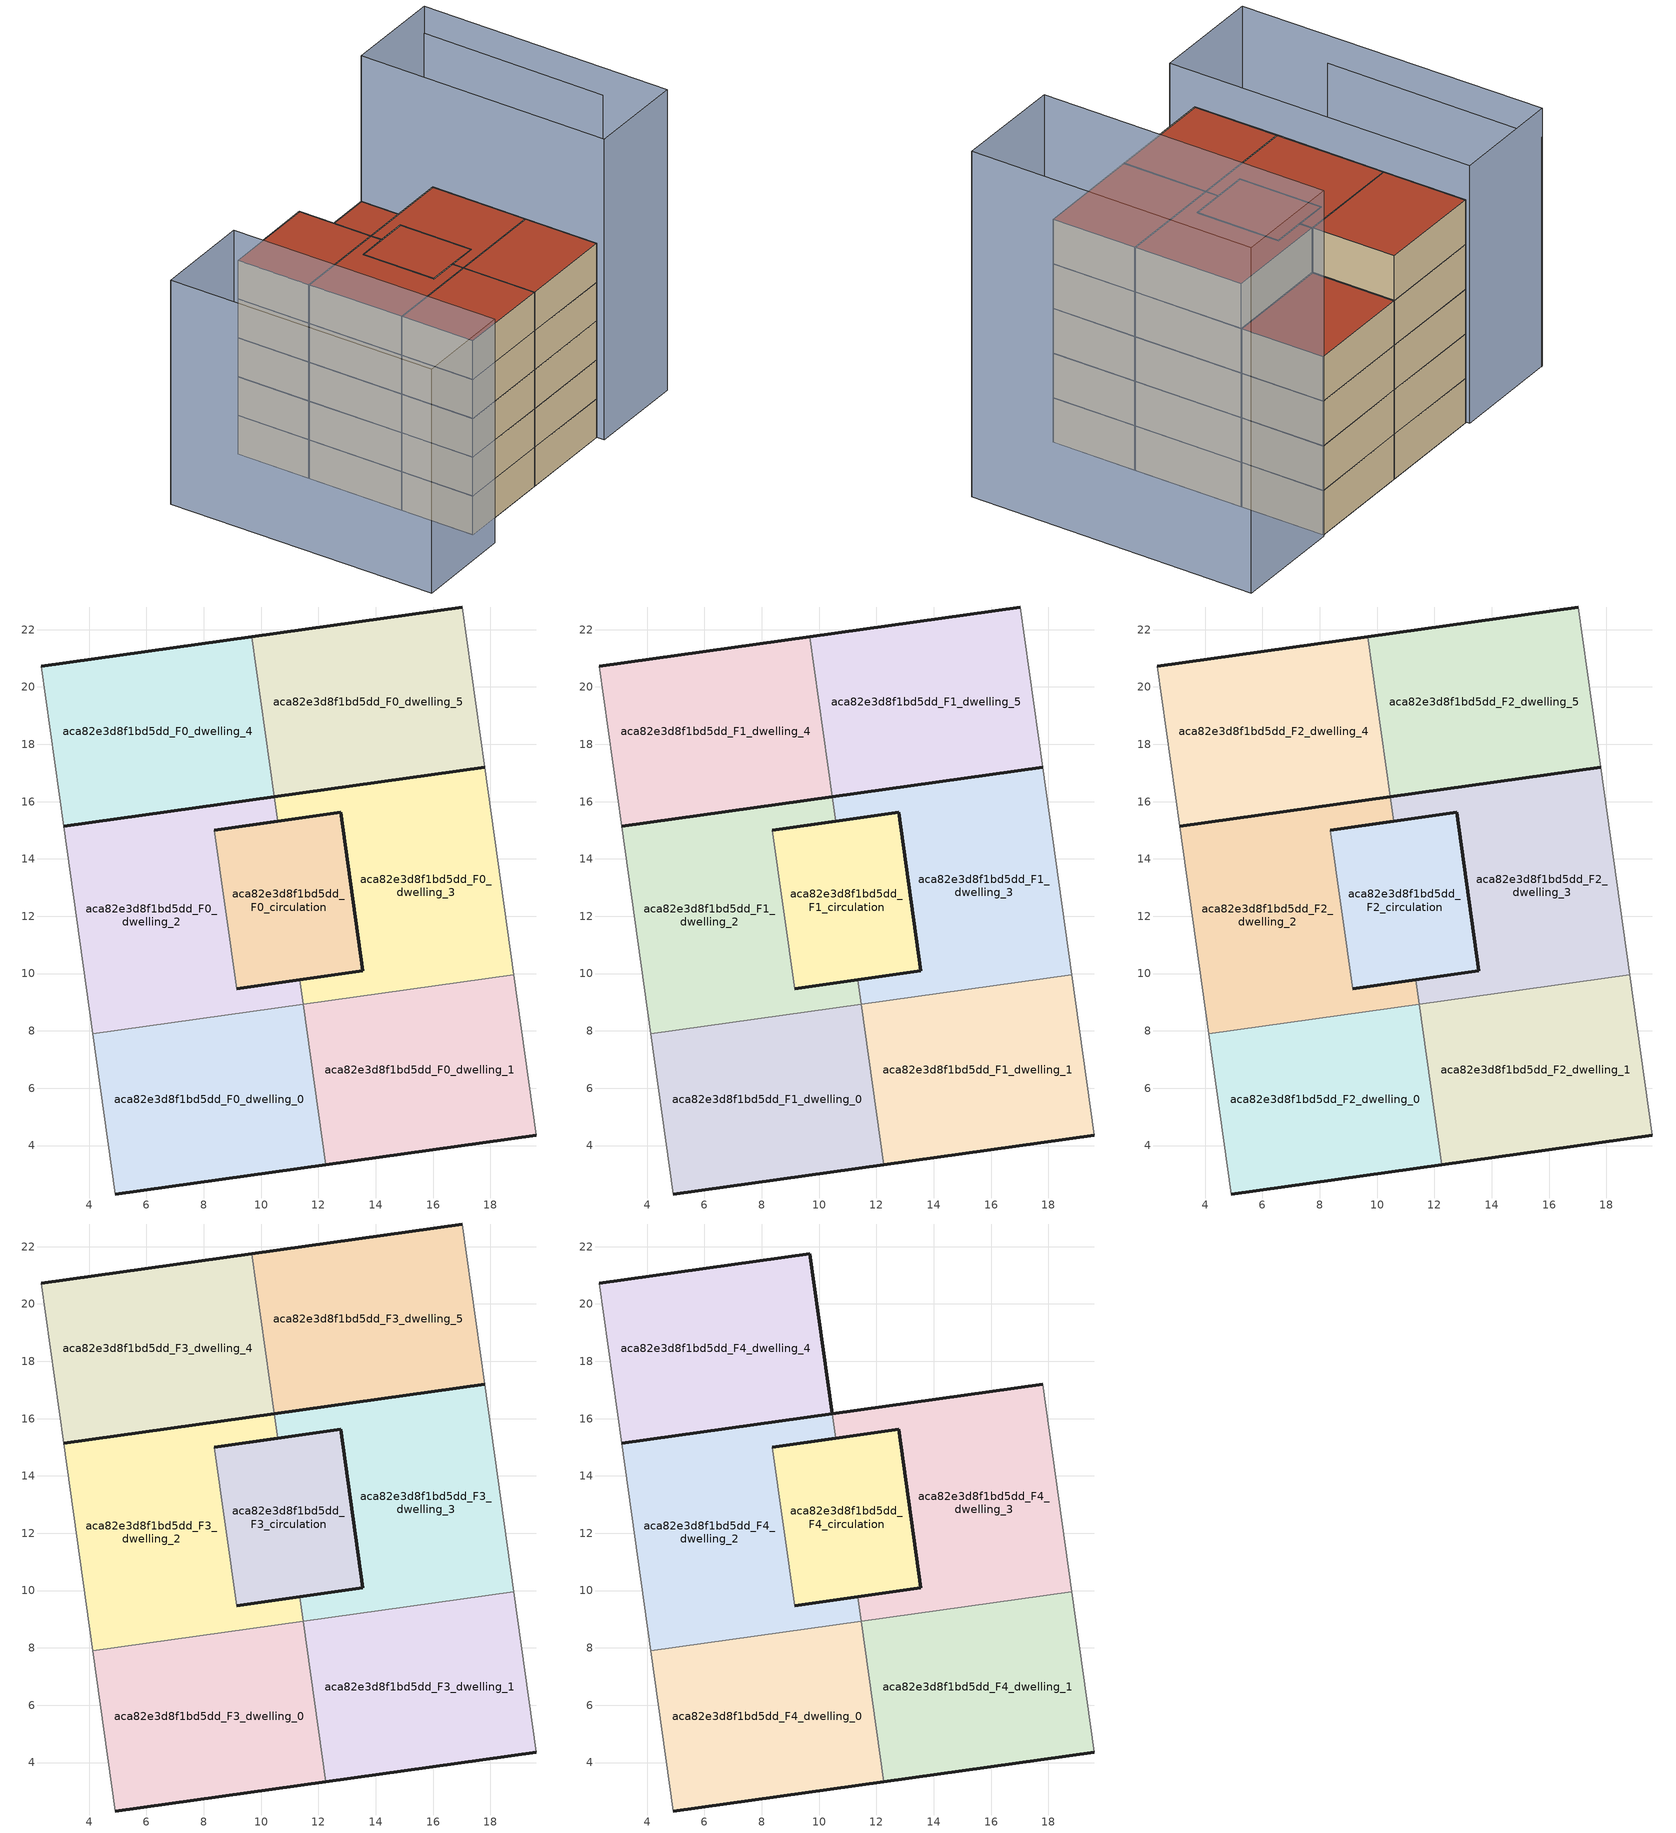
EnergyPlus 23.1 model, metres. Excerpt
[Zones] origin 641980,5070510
aca82e3d8f1bd5dd_F0_dwelling_0
 floor ground (EU_floor_Construction): 12.26,3.34 11.47,8.93 4.13,7.9 4.91,2.31 z0
 wall outside (EU_wall_Construction): 12.26,3.34 4.91,2.31 z0:3
 wall adiabatic (EU_wall_Construction): 4.91,2.31 4.13,7.9 z0:3
 wall to aca82e3d8f1bd5dd_F0_dwelling_2 (EU_wall_Construction): 4.13,7.9 11.47,8.93 z0:3
 wall to aca82e3d8f1bd5dd_F0_dwelling_1 (EU_wall_Construction): 11.47,8.93 12.26,3.34 z0:3
aca82e3d8f1bd5dd_F0_dwelling_1
 floor ground (EU_floor_Construction): 19.6,4.37 18.82,9.96 11.47,8.93 12.26,3.34 z0
 wall outside (EU_wall_Construction): 19.6,4.37 12.26,3.34 z0:3
 wall adiabatic (EU_wall_Construction): 18.82,9.96 19.6,4.37 z0:3
 wall to aca82e3d8f1bd5dd_F0_dwelling_3 (EU_wall_Construction): 11.47,8.93 18.82,9.96 z0:3
aca82e3d8f1bd5dd_F0_dwelling_2
 floor ground (EU_floor_Construction): 11.47,8.93 11.35,9.79 9.15,9.48 8.38,15 10.58,15.31 10.46,16.17 3.11,15.14 4.13,7.9 z0
 wall outside (EU_wall_Construction): 3.11,15.14 10.46,16.17 / 10.58,15.31 8.38,15 / 9.15,9.48 11.35,9.79 z0:3
 wall adiabatic (EU_wall_Construction): 4.13,7.9 3.11,15.14 z0:3
 wall to aca82e3d8f1bd5dd_F0_dwelling_3 (EU_wall_Construction): 10.46,16.17 10.58,15.31 / 11.35,9.79 11.47,8.93 z0:3
 wall to aca82e3d8f1bd5dd_F0_circulation (EU_wall_Construction): 8.37,15 9.15,9.48 z0:3
aca82e3d8f1bd5dd_F0_dwelling_3
 floor ground (EU_floor_Construction): 18.82,9.96 17.8,17.2 10.46,16.17 10.58,15.31 12.78,15.62 13.56,10.1 11.35,9.79 11.47,8.93 z0
 wall outside (EU_wall_Construction): 11.35,9.79 13.56,10.1 12.78,15.62 10.58,15.31 / 10.46,16.17 17.8,17.2 z0:3
 wall adiabatic (EU_wall_Construction): 17.8,17.2 18.82,9.96 z0:3
aca82e3d8f1bd5dd_F0_dwelling_4
 floor ground (EU_floor_Construction): 10.46,16.17 9.68,21.76 2.33,20.73 3.11,15.14 z0
 wall outside (EU_wall_Construction): 2.33,20.73 9.68,21.76 / 10.46,16.17 3.11,15.14 z0:3
 wall adiabatic (EU_wall_Construction): 3.11,15.14 2.33,20.73 z0:3
 wall to aca82e3d8f1bd5dd_F0_dwelling_5 (EU_wall_Construction): 9.68,21.76 10.46,16.17 z0:3
aca82e3d8f1bd5dd_F0_dwelling_5
 floor ground (EU_floor_Construction): 17.8,17.2 17.02,22.79 9.68,21.76 10.46,16.17 z0
 wall outside (EU_wall_Construction): 9.68,21.76 17.02,22.79 / 17.8,17.2 10.46,16.17 z0:3
 wall adiabatic (EU_wall_Construction): 17.02,22.79 17.8,17.2 z0:3
aca82e3d8f1bd5dd_F0_circulation
 floor ground (EU_floor_Construction): 13.56,10.1 12.78,15.62 8.38,15 9.15,9.48 z0
 wall outside (EU_wall_Construction): 8.38,15 12.78,15.62 13.56,10.1 9.15,9.48 z0:3
aca82e3d8f1bd5dd_F1_dwelling_0
 floor to aca82e3d8f1bd5dd_F0_dwelling_0 (EU_floor_Construction): 12.26,3.34 11.47,8.93 4.13,7.9 4.91,2.31 z3
 wall outside (EU_wall_Construction): 12.26,3.34 4.91,2.31 z3:6
 wall adiabatic (EU_wall_Construction): 4.91,2.31 4.13,7.9 z3:6
 wall to aca82e3d8f1bd5dd_F1_dwelling_2 (EU_wall_Construction): 4.13,7.9 11.47,8.93 z3:6
 wall to aca82e3d8f1bd5dd_F1_dwelling_1 (EU_wall_Construction): 11.47,8.93 12.26,3.34 z3:6
aca82e3d8f1bd5dd_F1_dwelling_1
 floor to aca82e3d8f1bd5dd_F0_dwelling_1 (EU_floor_Construction): 19.6,4.37 18.82,9.96 11.47,8.93 12.26,3.34 z3
 wall outside (EU_wall_Construction): 19.6,4.37 12.26,3.34 z3:6
 wall adiabatic (EU_wall_Construction): 18.82,9.96 19.6,4.37 z3:6
 wall to aca82e3d8f1bd5dd_F1_dwelling_3 (EU_wall_Construction): 11.47,8.93 18.82,9.96 z3:6
aca82e3d8f1bd5dd_F1_dwelling_2
 floor to aca82e3d8f1bd5dd_F0_dwelling_2 (EU_floor_Construction): 11.47,8.93 11.35,9.79 9.15,9.48 8.38,15 10.58,15.31 10.46,16.17 3.11,15.14 4.13,7.9 z3
 wall outside (EU_wall_Construction): 3.11,15.14 10.46,16.17 / 10.58,15.31 8.38,15 / 9.15,9.48 11.35,9.79 z3:6
 wall adiabatic (EU_wall_Construction): 4.13,7.9 3.11,15.14 z3:6
 wall to aca82e3d8f1bd5dd_F1_dwelling_3 (EU_wall_Construction): 10.46,16.17 10.58,15.31 / 11.35,9.79 11.47,8.93 z3:6
 wall to aca82e3d8f1bd5dd_F1_circulation (EU_wall_Construction): 8.37,15 9.15,9.48 z3:6
aca82e3d8f1bd5dd_F1_dwelling_3
 floor to aca82e3d8f1bd5dd_F0_dwelling_3 (EU_floor_Construction): 18.82,9.96 17.8,17.2 10.46,16.17 10.58,15.31 12.78,15.62 13.56,10.1 11.35,9.79 11.47,8.93 z3
 wall outside (EU_wall_Construction): 11.35,9.79 13.56,10.1 12.78,15.62 10.58,15.31 / 10.46,16.17 17.8,17.2 z3:6
 wall adiabatic (EU_wall_Construction): 17.8,17.2 18.82,9.96 z3:6
aca82e3d8f1bd5dd_F1_dwelling_4
 floor to aca82e3d8f1bd5dd_F0_dwelling_4 (EU_floor_Construction): 10.46,16.17 9.67,21.76 2.33,20.73 3.11,15.14 z3
 wall outside (EU_wall_Construction): 2.33,20.73 9.68,21.76 / 10.46,16.17 3.11,15.14 z3:6
 wall adiabatic (EU_wall_Construction): 3.11,15.14 2.33,20.73 z3:6
 wall to aca82e3d8f1bd5dd_F1_dwelling_5 (EU_wall_Construction): 9.68,21.76 10.46,16.17 z3:6
aca82e3d8f1bd5dd_F1_dwelling_5
 floor to aca82e3d8f1bd5dd_F0_dwelling_5 (EU_floor_Construction): 17.8,17.2 17.02,22.79 9.67,21.76 10.46,16.17 z3
 wall outside (EU_wall_Construction): 9.68,21.76 17.02,22.79 / 17.8,17.2 10.46,16.17 z3:6
 wall adiabatic (EU_wall_Construction): 17.02,22.79 17.8,17.2 z3:6
aca82e3d8f1bd5dd_F1_circulation
 floor to aca82e3d8f1bd5dd_F0_circulation (EU_floor_Construction): 13.56,10.1 12.78,15.62 8.38,15 9.15,9.48 z3
 wall outside (EU_wall_Construction): 8.38,15 12.78,15.62 13.56,10.1 9.15,9.48 z3:6
aca82e3d8f1bd5dd_F2_dwelling_0
 floor to aca82e3d8f1bd5dd_F1_dwelling_0 (EU_floor_Construction): 12.26,3.34 11.47,8.93 4.13,7.9 4.91,2.31 z6
 wall outside (EU_wall_Construction): 12.26,3.34 4.91,2.31 z6:9
 wall adiabatic (EU_wall_Construction): 4.91,2.31 4.13,7.9 z6:9
 wall to aca82e3d8f1bd5dd_F2_dwelling_2 (EU_wall_Construction): 4.13,7.9 11.47,8.93 z6:9
 wall to aca82e3d8f1bd5dd_F2_dwelling_1 (EU_wall_Construction): 11.47,8.93 12.26,3.34 z6:9
aca82e3d8f1bd5dd_F2_dwelling_1
 floor to aca82e3d8f1bd5dd_F1_dwelling_1 (EU_floor_Construction): 19.6,4.37 18.82,9.96 11.47,8.93 12.26,3.34 z6
 wall outside (EU_wall_Construction): 19.6,4.37 12.26,3.34 z6:9
 wall adiabatic (EU_wall_Construction): 18.82,9.96 19.6,4.37 z6:9
 wall to aca82e3d8f1bd5dd_F2_dwelling_3 (EU_wall_Construction): 11.47,8.93 18.82,9.96 z6:9
aca82e3d8f1bd5dd_F2_dwelling_2
 floor to aca82e3d8f1bd5dd_F1_dwelling_2 (EU_floor_Construction): 11.47,8.93 11.35,9.79 9.15,9.48 8.38,15 10.58,15.31 10.46,16.17 3.11,15.14 4.13,7.9 z6
 wall outside (EU_wall_Construction): 3.11,15.14 10.46,16.17 / 10.58,15.31 8.38,15 / 9.15,9.48 11.35,9.79 z6:9
 wall adiabatic (EU_wall_Construction): 4.13,7.9 3.11,15.14 z6:9
 wall to aca82e3d8f1bd5dd_F2_dwelling_3 (EU_wall_Construction): 10.46,16.17 10.58,15.31 / 11.35,9.79 11.47,8.93 z6:9
 wall to aca82e3d8f1bd5dd_F2_circulation (EU_wall_Construction): 8.37,15 9.15,9.48 z6:9
aca82e3d8f1bd5dd_F2_dwelling_3
 floor to aca82e3d8f1bd5dd_F1_dwelling_3 (EU_floor_Construction): 18.82,9.96 17.8,17.2 10.46,16.17 10.58,15.31 12.78,15.62 13.56,10.1 11.35,9.79 11.47,8.93 z6
 wall outside (EU_wall_Construction): 11.35,9.79 13.56,10.1 12.78,15.62 10.58,15.31 / 10.46,16.17 17.8,17.2 z6:9
 wall adiabatic (EU_wall_Construction): 17.8,17.2 18.82,9.96 z6:9
aca82e3d8f1bd5dd_F2_dwelling_4
 floor to aca82e3d8f1bd5dd_F1_dwelling_4 (EU_floor_Construction): 10.46,16.17 9.67,21.76 2.33,20.73 3.11,15.14 z6
 wall outside (EU_wall_Construction): 2.33,20.73 9.68,21.76 / 10.46,16.17 3.11,15.14 z6:9
 wall adiabatic (EU_wall_Construction): 3.11,15.14 2.33,20.73 z6:9
 wall to aca82e3d8f1bd5dd_F2_dwelling_5 (EU_wall_Construction): 9.68,21.76 10.46,16.17 z6:9
aca82e3d8f1bd5dd_F2_dwelling_5
 floor to aca82e3d8f1bd5dd_F1_dwelling_5 (EU_floor_Construction): 17.8,17.2 17.02,22.79 9.67,21.76 10.46,16.17 z6
 wall outside (EU_wall_Construction): 9.68,21.76 17.02,22.79 / 17.8,17.2 10.46,16.17 z6:9
 wall adiabatic (EU_wall_Construction): 17.02,22.79 17.8,17.2 z6:9
aca82e3d8f1bd5dd_F2_circulation
 floor to aca82e3d8f1bd5dd_F1_circulation (EU_floor_Construction): 13.56,10.1 12.78,15.62 8.38,15 9.15,9.48 z6
 wall outside (EU_wall_Construction): 8.38,15 12.78,15.62 13.56,10.1 9.15,9.48 z6:9
aca82e3d8f1bd5dd_F3_dwelling_0
 floor to aca82e3d8f1bd5dd_F2_dwelling_0 (EU_floor_Construction): 12.26,3.34 11.47,8.93 4.13,7.9 4.91,2.31 z9
 wall outside (EU_wall_Construction): 12.26,3.34 4.91,2.31 z9:12
 wall adiabatic (EU_wall_Construction): 4.91,2.31 4.13,7.9 z9:12
 wall to aca82e3d8f1bd5dd_F3_dwelling_2 (EU_wall_Construction): 4.13,7.9 11.47,8.93 z9:12
 wall to aca82e3d8f1bd5dd_F3_dwelling_1 (EU_wall_Construction): 11.47,8.93 12.26,3.34 z9:12
aca82e3d8f1bd5dd_F3_dwelling_1
 floor to aca82e3d8f1bd5dd_F2_dwelling_1 (EU_floor_Construction): 19.6,4.37 18.82,9.96 11.47,8.93 12.26,3.34 z9
 wall outside (EU_wall_Construction): 19.6,4.37 12.26,3.34 z9:12
 wall adiabatic (EU_wall_Construction): 18.82,9.96 19.6,4.37 z9:12
 wall to aca82e3d8f1bd5dd_F3_dwelling_3 (EU_wall_Construction): 11.47,8.93 18.82,9.96 z9:12
aca82e3d8f1bd5dd_F3_dwelling_2
 floor to aca82e3d8f1bd5dd_F2_dwelling_2 (EU_floor_Construction): 11.47,8.93 11.35,9.79 9.15,9.48 8.38,15 10.58,15.31 10.46,16.17 3.11,15.14 4.13,7.9 z9
 wall outside (EU_wall_Construction): 3.11,15.14 10.46,16.17 / 10.58,15.31 8.38,15 / 9.15,9.48 11.35,9.79 z9:12
 wall adiabatic (EU_wall_Construction): 4.13,7.9 3.11,15.14 z9:12
 wall to aca82e3d8f1bd5dd_F3_dwelling_3 (EU_wall_Construction): 10.46,16.17 10.58,15.31 / 11.35,9.79 11.47,8.93 z9:12
 wall to aca82e3d8f1bd5dd_F3_circulation (EU_wall_Construction): 8.37,15 9.15,9.48 z9:12
aca82e3d8f1bd5dd_F3_dwelling_3
 floor to aca82e3d8f1bd5dd_F2_dwelling_3 (EU_floor_Construction): 18.82,9.96 17.8,17.2 10.46,16.17 10.58,15.31 12.78,15.62 13.56,10.1 11.35,9.79 11.47,8.93 z9
 wall outside (EU_wall_Construction): 11.35,9.79 13.56,10.1 12.78,15.62 10.58,15.31 / 10.46,16.17 17.8,17.2 z9:12
 wall adiabatic (EU_wall_Construction): 17.8,17.2 18.82,9.96 z9:12
aca82e3d8f1bd5dd_F3_dwelling_4
 floor to aca82e3d8f1bd5dd_F2_dwelling_4 (EU_floor_Construction): 10.46,16.17 9.67,21.76 2.33,20.73 3.11,15.14 z9
 wall outside (EU_wall_Construction): 2.33,20.73 9.68,21.76 / 10.46,16.17 3.11,15.14 z9:12
 wall adiabatic (EU_wall_Construction): 3.11,15.14 2.33,20.73 z9:12
 wall to aca82e3d8f1bd5dd_F3_dwelling_5 (EU_wall_Construction): 9.68,21.76 10.46,16.17 z9:12
aca82e3d8f1bd5dd_F3_dwelling_5
 floor to aca82e3d8f1bd5dd_F2_dwelling_5 (EU_floor_Construction): 17.8,17.2 17.02,22.79 9.67,21.76 10.46,16.17 z9
 wall outside (EU_wall_Construction): 9.68,21.76 17.02,22.79 / 17.8,17.2 10.46,16.17 z9:12
 wall adiabatic (EU_wall_Construction): 17.02,22.79 17.8,17.2 z9:12
 roof outside (EU_roof_Construction): 17.02,22.79 17.8,17.2 10.46,16.17 9.68,21.76 z12
aca82e3d8f1bd5dd_F3_circulation
 floor to aca82e3d8f1bd5dd_F2_circulation (EU_floor_Construction): 13.56,10.1 12.78,15.62 8.38,15 9.15,9.48 z9
 wall outside (EU_wall_Construction): 8.38,15 12.78,15.62 13.56,10.1 9.15,9.48 z9:12
aca82e3d8f1bd5dd_F4_dwelling_0
 floor to aca82e3d8f1bd5dd_F3_dwelling_0 (EU_floor_Construction): 12.26,3.34 11.47,8.93 4.13,7.9 4.91,2.31 z12
 wall outside (EU_wall_Construction): 12.26,3.34 4.91,2.31 z12:15
 wall adiabatic (EU_wall_Construction): 4.91,2.31 4.13,7.9 z12:15
 wall to aca82e3d8f1bd5dd_F4_dwelling_2 (EU_wall_Construction): 4.13,7.9 11.47,8.93 z12:15
 wall to aca82e3d8f1bd5dd_F4_dwelling_1 (EU_wall_Construction): 11.47,8.93 12.26,3.34 z12:15
 roof outside (EU_roof_Construction): 11.47,8.93 12.26,3.34 4.91,2.31 4.13,7.9 z15
aca82e3d8f1bd5dd_F4_dwelling_1
 floor to aca82e3d8f1bd5dd_F3_dwelling_1 (EU_floor_Construction): 19.6,4.37 18.82,9.96 11.47,8.93 12.26,3.34 z12
 wall outside (EU_wall_Construction): 19.6,4.37 12.26,3.34 z12:15
 wall adiabatic (EU_wall_Construction): 18.82,9.96 19.6,4.37 z12:15
 wall to aca82e3d8f1bd5dd_F4_dwelling_3 (EU_wall_Construction): 11.47,8.93 18.82,9.96 z12:15
 roof outside (EU_roof_Construction): 18.82,9.96 19.6,4.37 12.26,3.34 11.47,8.93 z15
aca82e3d8f1bd5dd_F4_dwelling_2
 floor to aca82e3d8f1bd5dd_F3_dwelling_2 (EU_floor_Construction): 11.47,8.93 11.35,9.79 9.15,9.48 8.38,15 10.58,15.31 10.46,16.17 3.11,15.14 4.13,7.9 z12
 wall outside (EU_wall_Construction): 3.11,15.14 10.46,16.17 / 10.58,15.31 8.38,15 / 9.15,9.48 11.35,9.79 z12:15
 wall adiabatic (EU_wall_Construction): 4.13,7.9 3.11,15.14 z12:15
 wall to aca82e3d8f1bd5dd_F4_dwelling_3 (EU_wall_Construction): 10.46,16.17 10.58,15.31 / 11.35,9.79 11.47,8.93 z12:15
 wall to aca82e3d8f1bd5dd_F4_circulation (EU_wall_Construction): 8.37,15 9.15,9.48 z12:15
 roof outside (EU_roof_Construction): 10.46,16.17 10.58,15.31 8.38,15 9.15,9.48 11.35,9.79 11.47,8.93 4.13,7.9 3.11,15.14 z15
aca82e3d8f1bd5dd_F4_dwelling_3
 floor to aca82e3d8f1bd5dd_F3_dwelling_3 (EU_floor_Construction): 18.82,9.96 17.8,17.2 10.46,16.17 10.58,15.31 12.78,15.62 13.56,10.1 11.35,9.79 11.47,8.93 z12
 wall outside (EU_wall_Construction): 11.35,9.79 13.56,10.1 12.78,15.62 10.58,15.31 / 10.46,16.17 17.8,17.2 z12:15
 wall adiabatic (EU_wall_Construction): 17.8,17.2 18.82,9.96 z12:15
 roof outside (EU_roof_Construction): 17.8,17.2 18.82,9.96 11.47,8.93 11.35,9.79 13.56,10.1 12.78,15.62 10.58,15.31 10.46,16.17 z15
aca82e3d8f1bd5dd_F4_dwelling_4
 floor to aca82e3d8f1bd5dd_F3_dwelling_4 (EU_floor_Construction): 10.46,16.17 9.67,21.76 2.33,20.73 3.11,15.14 z12
 wall outside (EU_wall_Construction): 2.33,20.73 9.68,21.76 10.46,16.17 3.11,15.14 z12:15
 wall adiabatic (EU_wall_Construction): 3.11,15.14 2.33,20.73 z12:15
 roof outside (EU_roof_Construction): 9.68,21.76 10.46,16.17 3.11,15.14 2.33,20.73 z15
aca82e3d8f1bd5dd_F4_circulation
 floor to aca82e3d8f1bd5dd_F3_circulation (EU_floor_Construction): 13.56,10.1 12.78,15.62 8.38,15 9.15,9.48 z12
 wall outside (EU_wall_Construction): 8.38,15 12.78,15.62 13.56,10.1 9.15,9.48 z12:15
 roof outside (EU_roof_Construction): 12.78,15.62 13.56,10.1 9.15,9.48 8.38,15 z15
shading: 2.18,20.93 5.11,0.57 / 5.11,0.57 -2.38,-0.51 / -2.38,-0.51 -5.31,19.85 / -5.31,19.85 2.18,20.93 z0:17.3; 19.71,3.82 17.07,22.86 / 17.07,22.86 24.52,23.89 / 24.52,23.89 27.16,4.85 / 27.16,4.85 19.71,3.82 z0:23.2; 26.4,9.85 24.5,23.87 z0:21.1; -5.22,19.9 -3.21,5.29 z0:15.4
[Building]
EU S2 Campaign: North Axis=0; Terrain=City; Solar Distribution=FullExterior
[Site:Location]
Lyon-Bron: Latitude=45.75; Longitude=5; Time Zone=1; Elevation=198
[SizingPeriod:WeatherFileDays]
AnnualSizingPeriod: Begin Month=1; Begin Day of Month=1; End Month=12; End Day of Month=31; Day of Week for Start Day=Monday; Use Weather File Daylight Saving Period=No; Use Weather File Rain and Snow Indicators=No
[MATERIAL]
EU_InternalMass_Material: Roughness=MediumRough; Thickness=0.1; Conductivity=1; Density=1800; Specific Heat=900; Thermal Absorptance=0.9; Solar Absorptance=0.7; Visible Absorptance=0.7
[MATERIAL:NOMASS] Roughness=MediumRough; Thermal Absorptance=0.9; Solar Absorptance=0.7; Visible Absorptance=0.7
Name | Thermal Resistance
EU_wall_NoMass | 0.776494
EU_roof_NoMass | 0.486893
EU_floor_NoMass | 0.421597
[CONSTRUCTION]
EU_wall_Construction: EU_wall_NoMass
EU_roof_Construction: EU_roof_NoMass
EU_floor_Construction: EU_floor_NoMass
EU_InternalMass_Construction: EU_InternalMass_Material
[ZONE] Type=1; Multiplier=1; Ceiling Height=autocalculate; Floor Area=autocalculate; Part of Total Floor Area=Yes
Name | Volume
aca82e3d8f1bd5dd_F0_dwelling_0; aca82e3d8f1bd5dd_F1_dwelling_0; aca82e3d8f1bd5dd_F2_dwelling_0; aca82e3d8f1bd5dd_F3_dwelling_0; aca82e3d8f1bd5dd_F4_dwelling_0; aca82e3d8f1bd5dd_F0_dwelling_2; aca82e3d8f1bd5dd_F1_dwelling_2; aca82e3d8f1bd5dd_F2_dwelling_2; aca82e3d8f1bd5dd_F3_dwelling_2; aca82e3d8f1bd5dd_F4_dwelling_2 | 125.56
aca82e3d8f1bd5dd_F0_dwelling_1; aca82e3d8f1bd5dd_F1_dwelling_1; aca82e3d8f1bd5dd_F2_dwelling_1; aca82e3d8f1bd5dd_F3_dwelling_1; aca82e3d8f1bd5dd_F4_dwelling_1 | 125.577
aca82e3d8f1bd5dd_F0_dwelling_3; aca82e3d8f1bd5dd_F1_dwelling_3; aca82e3d8f1bd5dd_F2_dwelling_3; aca82e3d8f1bd5dd_F3_dwelling_3; aca82e3d8f1bd5dd_F4_dwelling_3 | 125.563
aca82e3d8f1bd5dd_F0_dwelling_4 | 125.55
aca82e3d8f1bd5dd_F1_dwelling_4; aca82e3d8f1bd5dd_F2_dwelling_4; aca82e3d8f1bd5dd_F3_dwelling_4; aca82e3d8f1bd5dd_F4_dwelling_4 | 125.547
aca82e3d8f1bd5dd_F0_dwelling_5; aca82e3d8f1bd5dd_F1_dwelling_5; aca82e3d8f1bd5dd_F2_dwelling_5; aca82e3d8f1bd5dd_F3_dwelling_5 | 125.568
aca82e3d8f1bd5dd_F0_circulation; aca82e3d8f1bd5dd_F1_circulation; aca82e3d8f1bd5dd_F2_circulation; aca82e3d8f1bd5dd_F3_circulation; aca82e3d8f1bd5dd_F4_circulation | 74.5093
[INTERNALMASS] Construction=EU_InternalMass_Construction
Name | Zone or ZoneList | Surface Area
aca82e3d8f1bd5dd_F0_dwelling_0_EU_InternalMass | aca82e3d8f1bd5dd_F0_dwelling_0 | 41.854
aca82e3d8f1bd5dd_F0_dwelling_1_EU_InternalMass | aca82e3d8f1bd5dd_F0_dwelling_1 | 41.854
aca82e3d8f1bd5dd_F0_dwelling_2_EU_InternalMass | aca82e3d8f1bd5dd_F0_dwelling_2 | 41.854
aca82e3d8f1bd5dd_F0_dwelling_3_EU_InternalMass | aca82e3d8f1bd5dd_F0_dwelling_3 | 41.854
aca82e3d8f1bd5dd_F0_dwelling_4_EU_InternalMass | aca82e3d8f1bd5dd_F0_dwelling_4 | 41.854
aca82e3d8f1bd5dd_F0_dwelling_5_EU_InternalMass | aca82e3d8f1bd5dd_F0_dwelling_5 | 41.854
aca82e3d8f1bd5dd_F1_dwelling_0_EU_InternalMass | aca82e3d8f1bd5dd_F1_dwelling_0 | 41.854
aca82e3d8f1bd5dd_F1_dwelling_1_EU_InternalMass | aca82e3d8f1bd5dd_F1_dwelling_1 | 41.854
aca82e3d8f1bd5dd_F1_dwelling_2_EU_InternalMass | aca82e3d8f1bd5dd_F1_dwelling_2 | 41.854
aca82e3d8f1bd5dd_F1_dwelling_3_EU_InternalMass | aca82e3d8f1bd5dd_F1_dwelling_3 | 41.854
aca82e3d8f1bd5dd_F1_dwelling_4_EU_InternalMass | aca82e3d8f1bd5dd_F1_dwelling_4 | 41.854
aca82e3d8f1bd5dd_F1_dwelling_5_EU_InternalMass | aca82e3d8f1bd5dd_F1_dwelling_5 | 41.854
aca82e3d8f1bd5dd_F2_dwelling_0_EU_InternalMass | aca82e3d8f1bd5dd_F2_dwelling_0 | 41.854
aca82e3d8f1bd5dd_F2_dwelling_1_EU_InternalMass | aca82e3d8f1bd5dd_F2_dwelling_1 | 41.854
aca82e3d8f1bd5dd_F2_dwelling_2_EU_InternalMass | aca82e3d8f1bd5dd_F2_dwelling_2 | 41.854
aca82e3d8f1bd5dd_F2_dwelling_3_EU_InternalMass | aca82e3d8f1bd5dd_F2_dwelling_3 | 41.854
aca82e3d8f1bd5dd_F2_dwelling_4_EU_InternalMass | aca82e3d8f1bd5dd_F2_dwelling_4 | 41.854
aca82e3d8f1bd5dd_F2_dwelling_5_EU_InternalMass | aca82e3d8f1bd5dd_F2_dwelling_5 | 41.854
aca82e3d8f1bd5dd_F3_dwelling_0_EU_InternalMass | aca82e3d8f1bd5dd_F3_dwelling_0 | 41.854
aca82e3d8f1bd5dd_F3_dwelling_1_EU_InternalMass | aca82e3d8f1bd5dd_F3_dwelling_1 | 41.854
aca82e3d8f1bd5dd_F3_dwelling_2_EU_InternalMass | aca82e3d8f1bd5dd_F3_dwelling_2 | 41.854
aca82e3d8f1bd5dd_F3_dwelling_3_EU_InternalMass | aca82e3d8f1bd5dd_F3_dwelling_3 | 41.854
aca82e3d8f1bd5dd_F3_dwelling_4_EU_InternalMass | aca82e3d8f1bd5dd_F3_dwelling_4 | 41.854
aca82e3d8f1bd5dd_F3_dwelling_5_EU_InternalMass | aca82e3d8f1bd5dd_F3_dwelling_5 | 41.854
aca82e3d8f1bd5dd_F4_dwelling_0_EU_InternalMass | aca82e3d8f1bd5dd_F4_dwelling_0 | 41.854
aca82e3d8f1bd5dd_F4_dwelling_1_EU_InternalMass | aca82e3d8f1bd5dd_F4_dwelling_1 | 41.854
aca82e3d8f1bd5dd_F4_dwelling_2_EU_InternalMass | aca82e3d8f1bd5dd_F4_dwelling_2 | 83.708
aca82e3d8f1bd5dd_F4_dwelling_3_EU_InternalMass | aca82e3d8f1bd5dd_F4_dwelling_3 | 41.854
aca82e3d8f1bd5dd_F4_dwelling_4_EU_InternalMass | aca82e3d8f1bd5dd_F4_dwelling_4 | 41.854
[OTHEREQUIPMENT] Fuel Type=Electricity; Design Level Calculation Method=Watts/Area; Power per Zone Floor Area=1; Fraction Latent=0; Fraction Radiant=0; Fraction Lost=0; Carbon Dioxide Generation Rate=0; EndUse Subcategory=EU_Step8_InternalGains
Name | Zone or ZoneList or Space or SpaceList | Schedule
EU_Step8_InternalGain_aca82e3d8f1bd5dd_F0_dwelling_0_f000 | aca82e3d8f1bd5dd_F0_dwelling_0 | EU_Step8_GainSchedule_aca82e3d8f1bd5dd_F0_dwelling_0_f000
EU_Step8_InternalGain_aca82e3d8f1bd5dd_F0_dwelling_1_f000 | aca82e3d8f1bd5dd_F0_dwelling_1 | EU_Step8_GainSchedule_aca82e3d8f1bd5dd_F0_dwelling_1_f000
EU_Step8_InternalGain_aca82e3d8f1bd5dd_F0_dwelling_2_f000 | aca82e3d8f1bd5dd_F0_dwelling_2 | EU_Step8_GainSchedule_aca82e3d8f1bd5dd_F0_dwelling_2_f000
EU_Step8_InternalGain_aca82e3d8f1bd5dd_F0_dwelling_3_f000 | aca82e3d8f1bd5dd_F0_dwelling_3 | EU_Step8_GainSchedule_aca82e3d8f1bd5dd_F0_dwelling_3_f000
EU_Step8_InternalGain_aca82e3d8f1bd5dd_F0_dwelling_4_f000 | aca82e3d8f1bd5dd_F0_dwelling_4 | EU_Step8_GainSchedule_aca82e3d8f1bd5dd_F0_dwelling_4_f000
EU_Step8_InternalGain_aca82e3d8f1bd5dd_F0_dwelling_5_f000 | aca82e3d8f1bd5dd_F0_dwelling_5 | EU_Step8_GainSchedule_aca82e3d8f1bd5dd_F0_dwelling_5_f000
EU_Step8_InternalGain_aca82e3d8f1bd5dd_F1_dwelling_0_f000 | aca82e3d8f1bd5dd_F1_dwelling_0 | EU_Step8_GainSchedule_aca82e3d8f1bd5dd_F1_dwelling_0_f000
EU_Step8_InternalGain_aca82e3d8f1bd5dd_F1_dwelling_1_f000 | aca82e3d8f1bd5dd_F1_dwelling_1 | EU_Step8_GainSchedule_aca82e3d8f1bd5dd_F1_dwelling_1_f000
EU_Step8_InternalGain_aca82e3d8f1bd5dd_F1_dwelling_2_f000 | aca82e3d8f1bd5dd_F1_dwelling_2 | EU_Step8_GainSchedule_aca82e3d8f1bd5dd_F1_dwelling_2_f000
EU_Step8_InternalGain_aca82e3d8f1bd5dd_F1_dwelling_3_f000 | aca82e3d8f1bd5dd_F1_dwelling_3 | EU_Step8_GainSchedule_aca82e3d8f1bd5dd_F1_dwelling_3_f000
EU_Step8_InternalGain_aca82e3d8f1bd5dd_F1_dwelling_4_f000 | aca82e3d8f1bd5dd_F1_dwelling_4 | EU_Step8_GainSchedule_aca82e3d8f1bd5dd_F1_dwelling_4_f000
EU_Step8_InternalGain_aca82e3d8f1bd5dd_F1_dwelling_5_f000 | aca82e3d8f1bd5dd_F1_dwelling_5 | EU_Step8_GainSchedule_aca82e3d8f1bd5dd_F1_dwelling_5_f000
EU_Step8_InternalGain_aca82e3d8f1bd5dd_F2_dwelling_0_f000 | aca82e3d8f1bd5dd_F2_dwelling_0 | EU_Step8_GainSchedule_aca82e3d8f1bd5dd_F2_dwelling_0_f000
EU_Step8_InternalGain_aca82e3d8f1bd5dd_F2_dwelling_1_f000 | aca82e3d8f1bd5dd_F2_dwelling_1 | EU_Step8_GainSchedule_aca82e3d8f1bd5dd_F2_dwelling_1_f000
EU_Step8_InternalGain_aca82e3d8f1bd5dd_F2_dwelling_2_f000 | aca82e3d8f1bd5dd_F2_dwelling_2 | EU_Step8_GainSchedule_aca82e3d8f1bd5dd_F2_dwelling_2_f000
EU_Step8_InternalGain_aca82e3d8f1bd5dd_F2_dwelling_3_f000 | aca82e3d8f1bd5dd_F2_dwelling_3 | EU_Step8_GainSchedule_aca82e3d8f1bd5dd_F2_dwelling_3_f000
EU_Step8_InternalGain_aca82e3d8f1bd5dd_F2_dwelling_4_f000 | aca82e3d8f1bd5dd_F2_dwelling_4 | EU_Step8_GainSchedule_aca82e3d8f1bd5dd_F2_dwelling_4_f000
EU_Step8_InternalGain_aca82e3d8f1bd5dd_F2_dwelling_5_f000 | aca82e3d8f1bd5dd_F2_dwelling_5 | EU_Step8_GainSchedule_aca82e3d8f1bd5dd_F2_dwelling_5_f000
EU_Step8_InternalGain_aca82e3d8f1bd5dd_F3_dwelling_0_f000 | aca82e3d8f1bd5dd_F3_dwelling_0 | EU_Step8_GainSchedule_aca82e3d8f1bd5dd_F3_dwelling_0_f000
EU_Step8_InternalGain_aca82e3d8f1bd5dd_F3_dwelling_1_f000 | aca82e3d8f1bd5dd_F3_dwelling_1 | EU_Step8_GainSchedule_aca82e3d8f1bd5dd_F3_dwelling_1_f000
EU_Step8_InternalGain_aca82e3d8f1bd5dd_F3_dwelling_2_f000 | aca82e3d8f1bd5dd_F3_dwelling_2 | EU_Step8_GainSchedule_aca82e3d8f1bd5dd_F3_dwelling_2_f000
EU_Step8_InternalGain_aca82e3d8f1bd5dd_F3_dwelling_3_f000 | aca82e3d8f1bd5dd_F3_dwelling_3 | EU_Step8_GainSchedule_aca82e3d8f1bd5dd_F3_dwelling_3_f000
EU_Step8_InternalGain_aca82e3d8f1bd5dd_F3_dwelling_4_f000 | aca82e3d8f1bd5dd_F3_dwelling_4 | EU_Step8_GainSchedule_aca82e3d8f1bd5dd_F3_dwelling_4_f000
EU_Step8_InternalGain_aca82e3d8f1bd5dd_F3_dwelling_5_f000 | aca82e3d8f1bd5dd_F3_dwelling_5 | EU_Step8_GainSchedule_aca82e3d8f1bd5dd_F3_dwelling_5_f000
EU_Step8_InternalGain_aca82e3d8f1bd5dd_F4_dwelling_0_f000 | aca82e3d8f1bd5dd_F4_dwelling_0 | EU_Step8_GainSchedule_aca82e3d8f1bd5dd_F4_dwelling_0_f000
EU_Step8_InternalGain_aca82e3d8f1bd5dd_F4_dwelling_1_f000 | aca82e3d8f1bd5dd_F4_dwelling_1 | EU_Step8_GainSchedule_aca82e3d8f1bd5dd_F4_dwelling_1_f000
EU_Step8_InternalGain_aca82e3d8f1bd5dd_F4_dwelling_2_f000 | aca82e3d8f1bd5dd_F4_dwelling_2 | EU_Step8_GainSchedule_aca82e3d8f1bd5dd_F4_dwelling_2_f000
EU_Step8_InternalGain_aca82e3d8f1bd5dd_F4_dwelling_3_f000 | aca82e3d8f1bd5dd_F4_dwelling_3 | EU_Step8_GainSchedule_aca82e3d8f1bd5dd_F4_dwelling_3_f000
EU_Step8_InternalGain_aca82e3d8f1bd5dd_F4_dwelling_4_f000 | aca82e3d8f1bd5dd_F4_dwelling_4 | EU_Step8_GainSchedule_aca82e3d8f1bd5dd_F4_dwelling_4_f000
[ZONEINFILTRATION:DESIGNFLOWRATE] Schedule=EU_AlwaysOn; Design Flow Rate Calculation Method=Flow/Area; Flow Rate per Floor Area=0.0005; Constant Term Coefficient=1; Temperature Term Coefficient=0; Velocity Term Coefficient=0; Velocity Squared Term Coefficient=0
Name | Zone or ZoneList or Space or SpaceList
EU_Circulation_Infiltration_aca82e3d8f1bd5dd_F0_circulation | aca82e3d8f1bd5dd_F0_circulation
EU_Circulation_Infiltration_aca82e3d8f1bd5dd_F1_circulation | aca82e3d8f1bd5dd_F1_circulation
EU_Circulation_Infiltration_aca82e3d8f1bd5dd_F2_circulation | aca82e3d8f1bd5dd_F2_circulation
EU_Circulation_Infiltration_aca82e3d8f1bd5dd_F3_circulation | aca82e3d8f1bd5dd_F3_circulation
EU_Circulation_Infiltration_aca82e3d8f1bd5dd_F4_circulation | aca82e3d8f1bd5dd_F4_circulation
[ZONEVENTILATION:DESIGNFLOWRATE] Schedule=EU_AlwaysOn; Design Flow Rate Calculation Method=AirChanges/Hour; Air Changes per Hour=0.693814; Ventilation Type=Natural; Fan Pressure Rise=0; Fan Total Efficiency=1; Constant Term Coefficient=1; Temperature Term Coefficient=0; Velocity Term Coefficient=0; Velocity Squared Term Coefficient=0; Minimum Indoor Temperature=-100; Maximum Indoor Temperature=100; Delta Temperature=-100; Minimum Outdoor Temperature=-100; Maximum Outdoor Temperature=100; Maximum Wind Speed=40
Name | Zone or ZoneList or Space or SpaceList
EU_ConstantAir_aca82e3d8f1bd5dd_F0_dwelling_0 | aca82e3d8f1bd5dd_F0_dwelling_0
EU_ConstantAir_aca82e3d8f1bd5dd_F0_dwelling_1 | aca82e3d8f1bd5dd_F0_dwelling_1
EU_ConstantAir_aca82e3d8f1bd5dd_F0_dwelling_2 | aca82e3d8f1bd5dd_F0_dwelling_2
EU_ConstantAir_aca82e3d8f1bd5dd_F0_dwelling_3 | aca82e3d8f1bd5dd_F0_dwelling_3
EU_ConstantAir_aca82e3d8f1bd5dd_F0_dwelling_4 | aca82e3d8f1bd5dd_F0_dwelling_4
EU_ConstantAir_aca82e3d8f1bd5dd_F0_dwelling_5 | aca82e3d8f1bd5dd_F0_dwelling_5
EU_ConstantAir_aca82e3d8f1bd5dd_F1_dwelling_0 | aca82e3d8f1bd5dd_F1_dwelling_0
EU_ConstantAir_aca82e3d8f1bd5dd_F1_dwelling_1 | aca82e3d8f1bd5dd_F1_dwelling_1
EU_ConstantAir_aca82e3d8f1bd5dd_F1_dwelling_2 | aca82e3d8f1bd5dd_F1_dwelling_2
EU_ConstantAir_aca82e3d8f1bd5dd_F1_dwelling_3 | aca82e3d8f1bd5dd_F1_dwelling_3
EU_ConstantAir_aca82e3d8f1bd5dd_F1_dwelling_4 | aca82e3d8f1bd5dd_F1_dwelling_4
EU_ConstantAir_aca82e3d8f1bd5dd_F1_dwelling_5 | aca82e3d8f1bd5dd_F1_dwelling_5
EU_ConstantAir_aca82e3d8f1bd5dd_F2_dwelling_0 | aca82e3d8f1bd5dd_F2_dwelling_0
EU_ConstantAir_aca82e3d8f1bd5dd_F2_dwelling_1 | aca82e3d8f1bd5dd_F2_dwelling_1
EU_ConstantAir_aca82e3d8f1bd5dd_F2_dwelling_2 | aca82e3d8f1bd5dd_F2_dwelling_2
EU_ConstantAir_aca82e3d8f1bd5dd_F2_dwelling_3 | aca82e3d8f1bd5dd_F2_dwelling_3
EU_ConstantAir_aca82e3d8f1bd5dd_F2_dwelling_4 | aca82e3d8f1bd5dd_F2_dwelling_4
EU_ConstantAir_aca82e3d8f1bd5dd_F2_dwelling_5 | aca82e3d8f1bd5dd_F2_dwelling_5
EU_ConstantAir_aca82e3d8f1bd5dd_F3_dwelling_0 | aca82e3d8f1bd5dd_F3_dwelling_0
EU_ConstantAir_aca82e3d8f1bd5dd_F3_dwelling_1 | aca82e3d8f1bd5dd_F3_dwelling_1
EU_ConstantAir_aca82e3d8f1bd5dd_F3_dwelling_2 | aca82e3d8f1bd5dd_F3_dwelling_2
EU_ConstantAir_aca82e3d8f1bd5dd_F3_dwelling_3 | aca82e3d8f1bd5dd_F3_dwelling_3
EU_ConstantAir_aca82e3d8f1bd5dd_F3_dwelling_4 | aca82e3d8f1bd5dd_F3_dwelling_4
EU_ConstantAir_aca82e3d8f1bd5dd_F3_dwelling_5 | aca82e3d8f1bd5dd_F3_dwelling_5
EU_ConstantAir_aca82e3d8f1bd5dd_F4_dwelling_0 | aca82e3d8f1bd5dd_F4_dwelling_0
EU_ConstantAir_aca82e3d8f1bd5dd_F4_dwelling_1 | aca82e3d8f1bd5dd_F4_dwelling_1
EU_ConstantAir_aca82e3d8f1bd5dd_F4_dwelling_2 | aca82e3d8f1bd5dd_F4_dwelling_2
EU_ConstantAir_aca82e3d8f1bd5dd_F4_dwelling_3 | aca82e3d8f1bd5dd_F4_dwelling_3
EU_ConstantAir_aca82e3d8f1bd5dd_F4_dwelling_4 | aca82e3d8f1bd5dd_F4_dwelling_4
[HVACTEMPLATE:THERMOSTAT] Constant Heating Setpoint=20; Constant Cooling Setpoint=50
EU_HeatOnly_aca82e3d8f1bd5dd_F0_dwelling_0; EU_HeatOnly_aca82e3d8f1bd5dd_F0_dwelling_1; EU_HeatOnly_aca82e3d8f1bd5dd_F0_dwelling_2; EU_HeatOnly_aca82e3d8f1bd5dd_F0_dwelling_3; EU_HeatOnly_aca82e3d8f1bd5dd_F0_dwelling_4; EU_HeatOnly_aca82e3d8f1bd5dd_F0_dwelling_5; EU_HeatOnly_aca82e3d8f1bd5dd_F1_dwelling_0; EU_HeatOnly_aca82e3d8f1bd5dd_F1_dwelling_1; EU_HeatOnly_aca82e3d8f1bd5dd_F1_dwelling_2; EU_HeatOnly_aca82e3d8f1bd5dd_F1_dwelling_3; EU_HeatOnly_aca82e3d8f1bd5dd_F1_dwelling_4; EU_HeatOnly_aca82e3d8f1bd5dd_F1_dwelling_5; EU_HeatOnly_aca82e3d8f1bd5dd_F2_dwelling_0; EU_HeatOnly_aca82e3d8f1bd5dd_F2_dwelling_1; EU_HeatOnly_aca82e3d8f1bd5dd_F2_dwelling_2; EU_HeatOnly_aca82e3d8f1bd5dd_F2_dwelling_3; EU_HeatOnly_aca82e3d8f1bd5dd_F2_dwelling_4; EU_HeatOnly_aca82e3d8f1bd5dd_F2_dwelling_5; EU_HeatOnly_aca82e3d8f1bd5dd_F3_dwelling_0; EU_HeatOnly_aca82e3d8f1bd5dd_F3_dwelling_1; EU_HeatOnly_aca82e3d8f1bd5dd_F3_dwelling_2; EU_HeatOnly_aca82e3d8f1bd5dd_F3_dwelling_3; EU_HeatOnly_aca82e3d8f1bd5dd_F3_dwelling_4; EU_HeatOnly_aca82e3d8f1bd5dd_F3_dwelling_5; EU_HeatOnly_aca82e3d8f1bd5dd_F4_dwelling_0; EU_HeatOnly_aca82e3d8f1bd5dd_F4_dwelling_1; EU_HeatOnly_aca82e3d8f1bd5dd_F4_dwelling_2; EU_HeatOnly_aca82e3d8f1bd5dd_F4_dwelling_3; EU_HeatOnly_aca82e3d8f1bd5dd_F4_dwelling_4
[HVACTEMPLATE:ZONE:IDEALLOADSAIRSYSTEM] System Availability Schedule=EU_AlwaysOn; Maximum Heating Supply Air Temperature=50; Minimum Cooling Supply Air Temperature=13; Maximum Heating Supply Air Humidity Ratio=0.0156; Minimum Cooling Supply Air Humidity Ratio=0.0077; Heating Limit=NoLimit; Cooling Limit=NoLimit; Heating Availability Schedule=EU_AlwaysOn; Cooling Availability Schedule=EU_CoolingOff; Dehumidification Control Type=ConstantSensibleHeatRatio; Cooling Sensible Heat Ratio=0.7; Dehumidification Setpoint=60; Humidification Control Type=None; Humidification Setpoint=30; Outdoor Air Method=None; Outdoor Air Flow Rate per Person=0.00944; Outdoor Air Flow Rate per Zone Floor Area=0; Outdoor Air Flow Rate per Zone=0; Demand Controlled Ventilation Type=None; Outdoor Air Economizer Type=NoEconomizer; Heat Recovery Type=None; Sensible Heat Recovery Effectiveness=0.7; Latent Heat Recovery Effectiveness=0.65
Name | Template Thermostat
aca82e3d8f1bd5dd_F0_dwelling_0 | EU_HeatOnly_aca82e3d8f1bd5dd_F0_dwelling_0
aca82e3d8f1bd5dd_F0_dwelling_1 | EU_HeatOnly_aca82e3d8f1bd5dd_F0_dwelling_1
aca82e3d8f1bd5dd_F0_dwelling_2 | EU_HeatOnly_aca82e3d8f1bd5dd_F0_dwelling_2
aca82e3d8f1bd5dd_F0_dwelling_3 | EU_HeatOnly_aca82e3d8f1bd5dd_F0_dwelling_3
aca82e3d8f1bd5dd_F0_dwelling_4 | EU_HeatOnly_aca82e3d8f1bd5dd_F0_dwelling_4
aca82e3d8f1bd5dd_F0_dwelling_5 | EU_HeatOnly_aca82e3d8f1bd5dd_F0_dwelling_5
aca82e3d8f1bd5dd_F1_dwelling_0 | EU_HeatOnly_aca82e3d8f1bd5dd_F1_dwelling_0
aca82e3d8f1bd5dd_F1_dwelling_1 | EU_HeatOnly_aca82e3d8f1bd5dd_F1_dwelling_1
aca82e3d8f1bd5dd_F1_dwelling_2 | EU_HeatOnly_aca82e3d8f1bd5dd_F1_dwelling_2
aca82e3d8f1bd5dd_F1_dwelling_3 | EU_HeatOnly_aca82e3d8f1bd5dd_F1_dwelling_3
aca82e3d8f1bd5dd_F1_dwelling_4 | EU_HeatOnly_aca82e3d8f1bd5dd_F1_dwelling_4
aca82e3d8f1bd5dd_F1_dwelling_5 | EU_HeatOnly_aca82e3d8f1bd5dd_F1_dwelling_5
aca82e3d8f1bd5dd_F2_dwelling_0 | EU_HeatOnly_aca82e3d8f1bd5dd_F2_dwelling_0
aca82e3d8f1bd5dd_F2_dwelling_1 | EU_HeatOnly_aca82e3d8f1bd5dd_F2_dwelling_1
aca82e3d8f1bd5dd_F2_dwelling_2 | EU_HeatOnly_aca82e3d8f1bd5dd_F2_dwelling_2
aca82e3d8f1bd5dd_F2_dwelling_3 | EU_HeatOnly_aca82e3d8f1bd5dd_F2_dwelling_3
aca82e3d8f1bd5dd_F2_dwelling_4 | EU_HeatOnly_aca82e3d8f1bd5dd_F2_dwelling_4
aca82e3d8f1bd5dd_F2_dwelling_5 | EU_HeatOnly_aca82e3d8f1bd5dd_F2_dwelling_5
aca82e3d8f1bd5dd_F3_dwelling_0 | EU_HeatOnly_aca82e3d8f1bd5dd_F3_dwelling_0
aca82e3d8f1bd5dd_F3_dwelling_1 | EU_HeatOnly_aca82e3d8f1bd5dd_F3_dwelling_1
aca82e3d8f1bd5dd_F3_dwelling_2 | EU_HeatOnly_aca82e3d8f1bd5dd_F3_dwelling_2
aca82e3d8f1bd5dd_F3_dwelling_3 | EU_HeatOnly_aca82e3d8f1bd5dd_F3_dwelling_3
aca82e3d8f1bd5dd_F3_dwelling_4 | EU_HeatOnly_aca82e3d8f1bd5dd_F3_dwelling_4
aca82e3d8f1bd5dd_F3_dwelling_5 | EU_HeatOnly_aca82e3d8f1bd5dd_F3_dwelling_5
aca82e3d8f1bd5dd_F4_dwelling_0 | EU_HeatOnly_aca82e3d8f1bd5dd_F4_dwelling_0
aca82e3d8f1bd5dd_F4_dwelling_1 | EU_HeatOnly_aca82e3d8f1bd5dd_F4_dwelling_1
aca82e3d8f1bd5dd_F4_dwelling_2 | EU_HeatOnly_aca82e3d8f1bd5dd_F4_dwelling_2
aca82e3d8f1bd5dd_F4_dwelling_3 | EU_HeatOnly_aca82e3d8f1bd5dd_F4_dwelling_3
aca82e3d8f1bd5dd_F4_dwelling_4 | EU_HeatOnly_aca82e3d8f1bd5dd_F4_dwelling_4
[SIZING:ZONE] Zone Cooling Design Supply Air Temperature Input Method=SupplyAirTemperature; Zone Cooling Design Supply Air Temperature=13; Zone Heating Design Supply Air Temperature Input Method=SupplyAirTemperature; Zone Heating Design Supply Air Temperature=50; Zone Cooling Design Supply Air Humidity Ratio=0.008; Zone Heating Design Supply Air Humidity Ratio=0.008; Cooling Design Air Flow Method=DesignDay; Cooling Design Air Flow Rate=0; Cooling Minimum Air Flow per Zone Floor Area=0.000762; Cooling Minimum Air Flow=0; Cooling Minimum Air Flow Fraction=0.2; Heating Design Air Flow Method=DesignDay; Heating Design Air Flow Rate=0; Heating Maximum Air Flow per Zone Floor Area=0.002032; Heating Maximum Air Flow=0.141576; Heating Maximum Air Flow Fraction=0.3; Account for Dedicated Outdoor Air System=No; Dedicated Outdoor Air System Control Strategy=NeutralSupplyAir; Dedicated Outdoor Air Low Setpoint Temperature for Design=autosize; Dedicated Outdoor Air High Setpoint Temperature for Design=autosize; Zone Load Sizing Method=Sensible Load Only No Latent Load; Zone Latent Cooling Design Supply Air Humidity Ratio Input Method=HumidityRatioDifference; Zone Cooling Design Supply Air Humidity Ratio Difference=0.005; Zone Latent Heating Design Supply Air Humidity Ratio Input Method=HumidityRatioDifference; Zone Humidification Design Supply Air Humidity Ratio Difference=0.005
aca82e3d8f1bd5dd_F0_dwelling_0; aca82e3d8f1bd5dd_F0_dwelling_1; aca82e3d8f1bd5dd_F0_dwelling_2; aca82e3d8f1bd5dd_F0_dwelling_3; aca82e3d8f1bd5dd_F0_dwelling_4; aca82e3d8f1bd5dd_F0_dwelling_5; aca82e3d8f1bd5dd_F1_dwelling_0; aca82e3d8f1bd5dd_F1_dwelling_1; aca82e3d8f1bd5dd_F1_dwelling_2; aca82e3d8f1bd5dd_F1_dwelling_3; aca82e3d8f1bd5dd_F1_dwelling_4; aca82e3d8f1bd5dd_F1_dwelling_5; aca82e3d8f1bd5dd_F2_dwelling_0; aca82e3d8f1bd5dd_F2_dwelling_1; aca82e3d8f1bd5dd_F2_dwelling_2; aca82e3d8f1bd5dd_F2_dwelling_3; aca82e3d8f1bd5dd_F2_dwelling_4; aca82e3d8f1bd5dd_F2_dwelling_5; aca82e3d8f1bd5dd_F3_dwelling_0; aca82e3d8f1bd5dd_F3_dwelling_1; aca82e3d8f1bd5dd_F3_dwelling_2; aca82e3d8f1bd5dd_F3_dwelling_3; aca82e3d8f1bd5dd_F3_dwelling_4; aca82e3d8f1bd5dd_F3_dwelling_5; aca82e3d8f1bd5dd_F4_dwelling_0; aca82e3d8f1bd5dd_F4_dwelling_1; aca82e3d8f1bd5dd_F4_dwelling_2; aca82e3d8f1bd5dd_F4_dwelling_3; aca82e3d8f1bd5dd_F4_dwelling_4
[SCHEDULE:CONSTANT]
Name | Hourly Value
EU_AlwaysOn | 1
EU_CoolingOff | 0
[SCHEDULE:FILE] Column Number=1; Rows to Skip at Top=0; Number of Hours of Data=8760; Column Separator=Comma; Interpolate to Timestep=No; Minutes per Item=60; Adjust Schedule for Daylight Savings=Yes
Name | File
EU_Step8_GainSchedule_aca82e3d8f1bd5dd_F0_dwelling_0_f000 | ../../schedules/aca82e3d8f1bd5dd/aca82e3d8f1bd5dd_F0_dwelling_0_f000_gain.csv
EU_Step8_GainSchedule_aca82e3d8f1bd5dd_F0_dwelling_1_f000 | ../../schedules/aca82e3d8f1bd5dd/aca82e3d8f1bd5dd_F0_dwelling_1_f000_gain.csv
EU_Step8_GainSchedule_aca82e3d8f1bd5dd_F0_dwelling_2_f000 | ../../schedules/aca82e3d8f1bd5dd/aca82e3d8f1bd5dd_F0_dwelling_2_f000_gain.csv
EU_Step8_GainSchedule_aca82e3d8f1bd5dd_F0_dwelling_3_f000 | ../../schedules/aca82e3d8f1bd5dd/aca82e3d8f1bd5dd_F0_dwelling_3_f000_gain.csv
EU_Step8_GainSchedule_aca82e3d8f1bd5dd_F0_dwelling_4_f000 | ../../schedules/aca82e3d8f1bd5dd/aca82e3d8f1bd5dd_F0_dwelling_4_f000_gain.csv
EU_Step8_GainSchedule_aca82e3d8f1bd5dd_F0_dwelling_5_f000 | ../../schedules/aca82e3d8f1bd5dd/aca82e3d8f1bd5dd_F0_dwelling_5_f000_gain.csv
EU_Step8_GainSchedule_aca82e3d8f1bd5dd_F1_dwelling_0_f000 | ../../schedules/aca82e3d8f1bd5dd/aca82e3d8f1bd5dd_F1_dwelling_0_f000_gain.csv
EU_Step8_GainSchedule_aca82e3d8f1bd5dd_F1_dwelling_1_f000 | ../../schedules/aca82e3d8f1bd5dd/aca82e3d8f1bd5dd_F1_dwelling_1_f000_gain.csv
EU_Step8_GainSchedule_aca82e3d8f1bd5dd_F1_dwelling_2_f000 | ../../schedules/aca82e3d8f1bd5dd/aca82e3d8f1bd5dd_F1_dwelling_2_f000_gain.csv
EU_Step8_GainSchedule_aca82e3d8f1bd5dd_F1_dwelling_3_f000 | ../../schedules/aca82e3d8f1bd5dd/aca82e3d8f1bd5dd_F1_dwelling_3_f000_gain.csv
EU_Step8_GainSchedule_aca82e3d8f1bd5dd_F1_dwelling_4_f000 | ../../schedules/aca82e3d8f1bd5dd/aca82e3d8f1bd5dd_F1_dwelling_4_f000_gain.csv
EU_Step8_GainSchedule_aca82e3d8f1bd5dd_F1_dwelling_5_f000 | ../../schedules/aca82e3d8f1bd5dd/aca82e3d8f1bd5dd_F1_dwelling_5_f000_gain.csv
EU_Step8_GainSchedule_aca82e3d8f1bd5dd_F2_dwelling_0_f000 | ../../schedules/aca82e3d8f1bd5dd/aca82e3d8f1bd5dd_F2_dwelling_0_f000_gain.csv
EU_Step8_GainSchedule_aca82e3d8f1bd5dd_F2_dwelling_1_f000 | ../../schedules/aca82e3d8f1bd5dd/aca82e3d8f1bd5dd_F2_dwelling_1_f000_gain.csv
EU_Step8_GainSchedule_aca82e3d8f1bd5dd_F2_dwelling_2_f000 | ../../schedules/aca82e3d8f1bd5dd/aca82e3d8f1bd5dd_F2_dwelling_2_f000_gain.csv
EU_Step8_GainSchedule_aca82e3d8f1bd5dd_F2_dwelling_3_f000 | ../../schedules/aca82e3d8f1bd5dd/aca82e3d8f1bd5dd_F2_dwelling_3_f000_gain.csv
EU_Step8_GainSchedule_aca82e3d8f1bd5dd_F2_dwelling_4_f000 | ../../schedules/aca82e3d8f1bd5dd/aca82e3d8f1bd5dd_F2_dwelling_4_f000_gain.csv
EU_Step8_GainSchedule_aca82e3d8f1bd5dd_F2_dwelling_5_f000 | ../../schedules/aca82e3d8f1bd5dd/aca82e3d8f1bd5dd_F2_dwelling_5_f000_gain.csv
EU_Step8_GainSchedule_aca82e3d8f1bd5dd_F3_dwelling_0_f000 | ../../schedules/aca82e3d8f1bd5dd/aca82e3d8f1bd5dd_F3_dwelling_0_f000_gain.csv
EU_Step8_GainSchedule_aca82e3d8f1bd5dd_F3_dwelling_1_f000 | ../../schedules/aca82e3d8f1bd5dd/aca82e3d8f1bd5dd_F3_dwelling_1_f000_gain.csv
EU_Step8_GainSchedule_aca82e3d8f1bd5dd_F3_dwelling_2_f000 | ../../schedules/aca82e3d8f1bd5dd/aca82e3d8f1bd5dd_F3_dwelling_2_f000_gain.csv
EU_Step8_GainSchedule_aca82e3d8f1bd5dd_F3_dwelling_3_f000 | ../../schedules/aca82e3d8f1bd5dd/aca82e3d8f1bd5dd_F3_dwelling_3_f000_gain.csv
EU_Step8_GainSchedule_aca82e3d8f1bd5dd_F3_dwelling_4_f000 | ../../schedules/aca82e3d8f1bd5dd/aca82e3d8f1bd5dd_F3_dwelling_4_f000_gain.csv
EU_Step8_GainSchedule_aca82e3d8f1bd5dd_F3_dwelling_5_f000 | ../../schedules/aca82e3d8f1bd5dd/aca82e3d8f1bd5dd_F3_dwelling_5_f000_gain.csv
EU_Step8_GainSchedule_aca82e3d8f1bd5dd_F4_dwelling_0_f000 | ../../schedules/aca82e3d8f1bd5dd/aca82e3d8f1bd5dd_F4_dwelling_0_f000_gain.csv
EU_Step8_GainSchedule_aca82e3d8f1bd5dd_F4_dwelling_1_f000 | ../../schedules/aca82e3d8f1bd5dd/aca82e3d8f1bd5dd_F4_dwelling_1_f000_gain.csv
EU_Step8_GainSchedule_aca82e3d8f1bd5dd_F4_dwelling_2_f000 | ../../schedules/aca82e3d8f1bd5dd/aca82e3d8f1bd5dd_F4_dwelling_2_f000_gain.csv
EU_Step8_GainSchedule_aca82e3d8f1bd5dd_F4_dwelling_3_f000 | ../../schedules/aca82e3d8f1bd5dd/aca82e3d8f1bd5dd_F4_dwelling_3_f000_gain.csv
EU_Step8_GainSchedule_aca82e3d8f1bd5dd_F4_dwelling_4_f000 | ../../schedules/aca82e3d8f1bd5dd/aca82e3d8f1bd5dd_F4_dwelling_4_f000_gain.csv
